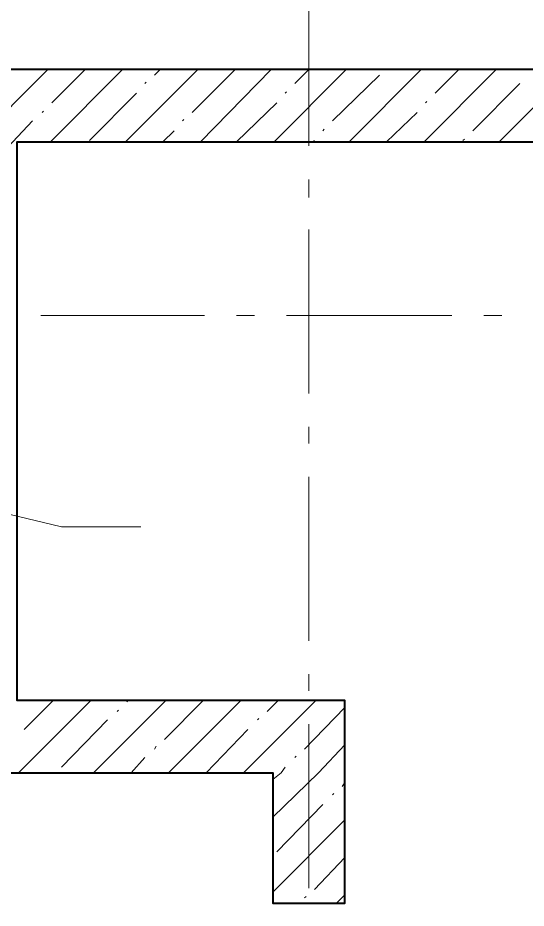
# Model space of a CAD drawing. Header units: millimetres. Extents: x -249154 to 415037, y -45458 to 354837.
# Drawn here: x -132339 to -130788, y 16717 to 19432 of the extents above; entities that cross this region are included whole.
import ezdxf

# ---------------------------------------------------------------- set-up
doc = ezdxf.new("R2010")
doc.units = ezdxf.units.MM

msp = doc.modelspace()

# ---------------------------------------------------------------- linework, layer by layer
at = {"lineweight": 40}
msp.add_lwpolyline([(-137004.9, 22675.7), (-129477, 22675.7), (-129477, 19273.9), (-135263.8, 19273.9), (-135484.1, 19273.9), (-135484.1, 15139.2), (-135581.5, 15139.2), (-135581.5, 14918.9), (-135263.8, 14918.9), (-135263.8, 15139.2), (-135263.8, 17130.3), (-131561.2, 17130.3), (-131561.2, 16732.1), (-131340.9, 16732.1), (-131340.9, 17130.3), (-131340.9, 17350.6), (-132340.7, 17350.6), (-132340.7, 19053.6), (-129256.7, 19053.6), (-129256.7, 19273.9), (-129256.7, 22675.7), (-127358.8, 22675.7), (-124503.5, 22675.7)], dxfattribs=at)
at = {"lineweight": 9}
for points in [[(-131451.1, 19040.9), (-131451.1, 19540.8)], [(-132561, 18960.4), (-132467.8, 19053.6), (-132247.5, 19273.9)], [(-132239.1, 19053.6), (-132018.8, 19273.9)], [(-132234.8, 19172.2), (-132133.1, 19273.9)], [(-132010.3, 19053.6), (-131790, 19273.9)], [(-131921.3, 19257), (-131904.4, 19273.9)], [(-131806.9, 19142.6), (-131675.6, 19273.9)], [(-131781.5, 19053.6), (-131565.5, 19273.9)], [(-131557, 19053.6), (-131336.7, 19273.9)], [(-131493.5, 19231.5), (-131451.1, 19273.9)], [(-131328.2, 19053.6), (-131108, 19273.9)], [(-131099.5, 19053.6), (-130879.2, 19273.9)], [(-131065.6, 19201.9), (-130993.6, 19273.9)], [(-130980.9, 19273.9), (-130459.8, 19273.9), (-130341.2, 19273.9)], [(-130870.7, 19053.6), (-130650.4, 19273.9)], [(-131379.1, 19117.2), (-131235, 19257)], [(-131951, 19231.5), (-131946.7, 19235.8)], [(-130951.2, 19087.5), (-130807.2, 19231.5)], [(-132120.4, 19057.9), (-131976.4, 19201.9)], [(-131523.1, 19201.9), (-131518.9, 19206.1)], [(-131671.4, 19053.6), (-131548.5, 19172.2)], [(-131095.2, 19172.2), (-131091, 19176.5)], [(-132264.5, 19142.6), (-132260.2, 19146.8)], [(-131213.9, 19053.6), (-131120.7, 19142.6)], [(-132433.9, 18973.1), (-132353.4, 19053.6), (-132294.1, 19117.2)], [(-131836.6, 19117.2), (-131832.4, 19121.4)], [(-131895.9, 19053.6), (-131862, 19087.5)], [(-131408.7, 19087.5), (-131404.5, 19091.7)], [(-131442.6, 19053.6), (-131434.1, 19057.9)], [(-130980.9, 19057.9), (-130976.6, 19062.1)], [(-131451.1, 18884.2), (-131451.1, 18939.2)], [(-131451.1, 18286.8), (-131451.1, 18786.7)], [(-132268.7, 18524.1), (-131768.8, 18524.1)], [(-131671.4, 18524.1), (-131616.3, 18524.1)], [(-131518.9, 18524.1), (-131014.8, 18524.1)], [(-130917.3, 18524.1), (-130862.2, 18524.1)], [(-134183.5, 18354.6), (-132205.2, 17880.2), (-131963.7, 17880.2)], [(-131451.1, 18134.3), (-131451.1, 18185.2)], [(-131451.1, 17532.8), (-131451.1, 18032.7)], [(-131451.1, 17380.3), (-131451.1, 17431.1)], [(-132336.5, 17130.3), (-132116.2, 17350.6)], [(-132319.5, 17261.6), (-132230.6, 17350.6)], [(-132107.7, 17130.3), (-131887.4, 17350.6)], [(-132006.1, 17346.4), (-132001.8, 17350.6)], [(-131891.7, 17232), (-131773.1, 17350.6)], [(-131879, 17130.3), (-131658.7, 17350.6)], [(-131650.2, 17130.3), (-131429.9, 17350.6)], [(-131578.2, 17316.7), (-131544.3, 17350.6)], [(-132035.7, 17316.7), (-132031.5, 17321)], [(-131463.8, 17202.3), (-131340.9, 17329.4)], [(-132205.2, 17147.3), (-132065.4, 17291.3)], [(-131607.8, 17291.3), (-131603.6, 17295.5)], [(-131451.1, 16778.7), (-131451.1, 17278.6)], [(-131764.6, 17130.3), (-131637.5, 17261.6)], [(-131921.3, 17202.3), (-131917.1, 17210.8)], [(-131561.2, 16994.8), (-131421.4, 17130.3), (-131340.9, 17215)], [(-131993.3, 17130.3), (-131951, 17176.9)], [(-131493.5, 17176.9), (-131489.2, 17181.2)], [(-131561.2, 17109.1), (-131535.8, 17130.3), (-131523.1, 17147.3)], [(-131349.4, 17088), (-131340.9, 17100.7)], [(-131379.1, 17062.5), (-131374.8, 17066.8)], [(-131548.5, 16888.8), (-131408.7, 17032.9)], [(-131561.2, 16766), (-131340.9, 16986.3)], [(-131434.1, 16774.5), (-131340.9, 16871.9)], [(-131463.8, 16749), (-131459.6, 16753.3)], [(-131366.4, 16732.1), (-131340.9, 16757.5)]]:
    msp.add_lwpolyline(points, dxfattribs=at)

doc.saveas('drawing.dxf')
